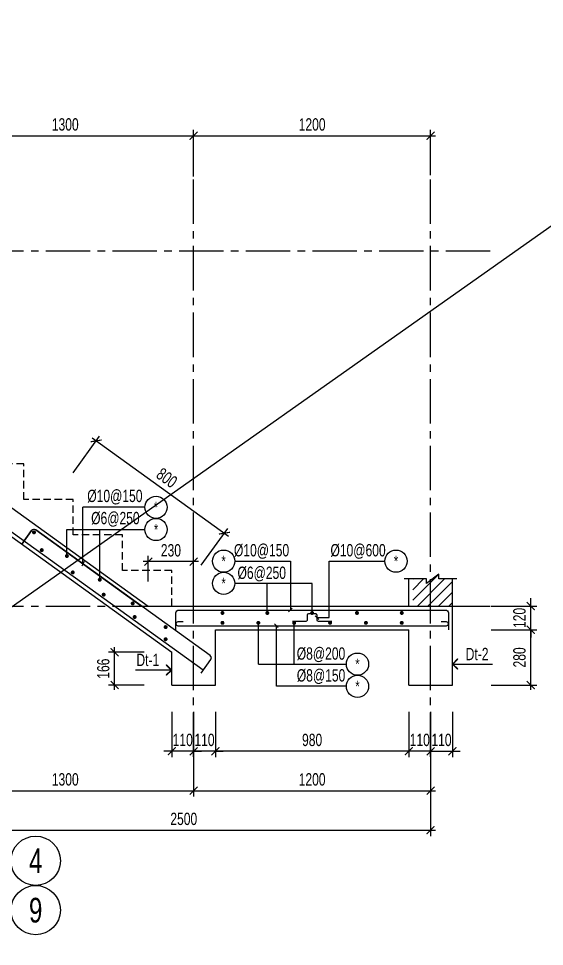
# Model space of a CAD drawing. Header units: millimetres. Extents: x -77370 to 109412, y -14880 to 214694.
# Drawn here: x 20378 to 25703, y 195896 to 205295 of the extents above; entities that cross this region are included whole.
import ezdxf
from ezdxf.enums import TextEntityAlignment as Align

# ---------------------------------------------------------------- set-up
doc = ezdxf.new("R2010")
doc.units = ezdxf.units.MM
doc.header["$LTSCALE"] = 300
doc.header["$MEASUREMENT"] = 0
doc.header["$PDMODE"] = 66
doc.linetypes.add('CENTER2', pattern=[1.125, 0.75, -0.125, 0.125, -0.125])
doc.linetypes.add('HIDDEN', pattern=[0.375, 0.25, -0.125])
doc.layers.get('0').update_dxf_attribs({"linetype": 'CONTINUOUS'})
doc.layers.get('DEFPOINTS').update_dxf_attribs({"linetype": 'CONTINUOUS'})
for name, color, linetype in [('CDC.01.AXIS', 160, 'CENTER2'), ('CDC.02.DIM', 1, 'CONTINUOUS'), ('CDC.03.BORDER', 3, 'CONTINUOUS'), ('CDC.06.TEXT', 2, 'CONTINUOUS'), ('CDC.10.HATCH', 251, 'CONTINUOUS'), ('CDC.11.NOTE', 8, 'CONTINUOUS'), ('CDC.14.STEELNUM', 2, 'CONTINUOUS'), ('KCS_HIDDEN', 8, 'HIDDEN'), ('KCS_SNODE', 6, 'CONTINUOUS'), ('KCS_STEEL', 4, 'CONTINUOUS'), ('KCS_TEXT_B', 2, 'CONTINUOUS')]:
    doc.layers.add(name, color=color, linetype=linetype)
doc.layers.add('KCS_Plotter', color=11, linetype='CONTINUOUS', plot=False)
doc.styles.add('KCS_BIGTEXT', font='arial.ttf', dxfattribs={"width": 0.7})
doc.styles.add('KCS_SMTEXT', font='arial.ttf', dxfattribs={"width": 0.7})
doc.dimstyles.new('KCS_DIM50 scale 2', dxfattribs={"dimscale": 50, "dimtxt": 2.5, "dimasz": 1.6, "dimexe": 1.2, "dimexo": 0, "dimgap": 1, "dimtad": 1, "dimdec": 0, "dimlfac": 0.5, "dimzin": 0, "dimdsep": 46, "dimtxsty": 'KCS_SMTEXT', "dimblk": 'ARCHTICK', "dimcen": 0, "dimdle": 1, "dimclrd": 256, "dimclre": 256, "dimclrt": 2, "dimadec": 0, "dimazin": 0, "dimtfac": 1, "dimtdec": 0, "dimtix": 1, "dimtmove": 2, "dimatfit": 3, "dimfxl": 1, "dimtolj": 1, "dimtzin": 0, "dimarcsym": 0})

# ---------------------------------------------------------------- blocks, each defined once
blk = doc.blocks.new('_ArchTick')
at = {"color": 0, "linetype": 'ByBlock', "const_width": 0.15}
blk.add_lwpolyline([(-0.5, -0.5), (0.5, 0.5)], dxfattribs=at)
blk = doc.blocks.new('*D1203')
at = {"layer": 'CDC.02.DIM', "lineweight": -2, "transparency": 16777216}
for p, q in [((20929.8, 200692.4), (21198.6, 201065.7)), ((21122.9, 201046.2), (22502.6, 200052.9)), ((22228.3, 199757.5), (22497, 200130.8))]:
    blk.add_line(p, q, dxfattribs=at)
at = {"layer": 'DEFPOINTS', "color": 0, "transparency": 16777216}
for p in [(20929.8, 200692.4), (22462, 200082.1), (22228.3, 199757.5)]:
    blk.add_point(p, dxfattribs=at)
at = {"layer": 'CDC.02.DIM', "lineweight": -2, "transparency": 16777216, "xscale": 80, "yscale": 80, "zscale": 80}
for p, rotation in [((21163.5, 201017), 144.246112745563), ((22462, 200082.1), 324.246112745563)]:
    blk.add_blockref('_ArchTick', p, dxfattribs=dict(at, rotation=rotation))
at = {"layer": 'CDC.02.DIM', "color": 2, "transparency": 16777216, "insert": (21879.3, 200641.9), "char_height": 125, "attachment_point": 5, "rotation": 324.24611, "style": 'KCS_SMTEXT'}
blk.add_mtext('\\A1;800', dxfattribs=at)
blk = doc.blocks.new('*D1186')
at = {"layer": 'CDC.02.DIM', "lineweight": -2, "transparency": 16777216}
for p, q in [((22150.3, 197873.2), (22150.3, 197413.2)), ((24550.3, 197873.2), (24550.3, 197413.2)), ((22100.3, 197473.2), (24600.3, 197473.2))]:
    blk.add_line(p, q, dxfattribs=at)
at = {"layer": 'DEFPOINTS', "color": 0, "transparency": 16777216}
for p in [(22150.3, 197873.2), (24550.3, 197873.2), (24550.3, 197473.2)]:
    blk.add_point(p, dxfattribs=at)
at = {"layer": 'CDC.02.DIM', "lineweight": -2, "transparency": 16777216, "xscale": 80, "yscale": 80, "zscale": 80, "rotation": 180}
blk.add_blockref('_ArchTick', (22150.3, 197473.2), dxfattribs=at)
at = {"layer": 'CDC.02.DIM', "lineweight": -2, "transparency": 16777216, "xscale": 80, "yscale": 80, "zscale": 80}
blk.add_blockref('_ArchTick', (24550.3, 197473.2), dxfattribs=at)
at = {"layer": 'CDC.02.DIM', "color": 2, "transparency": 16777216, "insert": (23350.3, 197587.1), "char_height": 125, "attachment_point": 5, "style": 'KCS_SMTEXT'}
blk.add_mtext('\\A1;1200', dxfattribs=at)
blk = doc.blocks.new('*D1187')
at = {"layer": 'CDC.02.DIM', "lineweight": -2, "transparency": 16777216}
for p, q in [((24550.3, 198273.2), (24550.3, 197813.2)), ((24770.3, 198273.2), (24770.3, 197813.2)), ((24550.3, 197873.2), (24470.3, 197873.2)), ((24550.3, 197873.2), (24770.3, 197873.2)), ((24770.3, 197873.2), (24850.3, 197873.2))]:
    blk.add_line(p, q, dxfattribs=at)
at = {"layer": 'DEFPOINTS', "color": 0, "transparency": 16777216}
for p in [(24550.3, 198273.2), (24770.3, 198273.2), (24770.3, 197873.2)]:
    blk.add_point(p, dxfattribs=at)
at = {"layer": 'CDC.02.DIM', "lineweight": -2, "transparency": 16777216, "xscale": 80, "yscale": 80, "zscale": 80}
blk.add_blockref('_ArchTick', (24550.3, 197873.2), dxfattribs=at)
at = {"layer": 'CDC.02.DIM', "lineweight": -2, "transparency": 16777216, "xscale": 80, "yscale": 80, "zscale": 80, "rotation": 180}
blk.add_blockref('_ArchTick', (24770.3, 197873.2), dxfattribs=at)
at = {"layer": 'CDC.02.DIM', "color": 2, "transparency": 16777216, "insert": (24660.3, 197987.1), "char_height": 125, "attachment_point": 5, "style": 'KCS_SMTEXT'}
blk.add_mtext('\\A1;110', dxfattribs=at)
blk = doc.blocks.new('*D1188')
at = {"layer": 'CDC.02.DIM', "lineweight": -2, "transparency": 16777216}
for p, q in [((19550.3, 197873.2), (19550.3, 197413.2)), ((22150.3, 197873.2), (22150.3, 197413.2)), ((19500.3, 197473.2), (22200.3, 197473.2))]:
    blk.add_line(p, q, dxfattribs=at)
at = {"layer": 'DEFPOINTS', "color": 0, "transparency": 16777216}
for p in [(19550.3, 197873.2), (22150.3, 197873.2), (22150.3, 197473.2)]:
    blk.add_point(p, dxfattribs=at)
at = {"layer": 'CDC.02.DIM', "lineweight": -2, "transparency": 16777216, "xscale": 80, "yscale": 80, "zscale": 80, "rotation": 180}
blk.add_blockref('_ArchTick', (19550.3, 197473.2), dxfattribs=at)
at = {"layer": 'CDC.02.DIM', "lineweight": -2, "transparency": 16777216, "xscale": 80, "yscale": 80, "zscale": 80}
blk.add_blockref('_ArchTick', (22150.3, 197473.2), dxfattribs=at)
at = {"layer": 'CDC.02.DIM', "color": 2, "transparency": 16777216, "insert": (20850.3, 197587.1), "char_height": 125, "attachment_point": 5, "style": 'KCS_SMTEXT'}
blk.add_mtext('\\A1;1300', dxfattribs=at)
blk = doc.blocks.new('*D1191')
at = {"layer": 'CDC.02.DIM', "lineweight": -2, "transparency": 16777216}
for p, q in [((19550.8, 197873.2), (19550.8, 197013.2)), ((24550.3, 197873.2), (24550.3, 197013.2)), ((19500.8, 197073.2), (24600.3, 197073.2))]:
    blk.add_line(p, q, dxfattribs=at)
at = {"layer": 'DEFPOINTS', "color": 0, "transparency": 16777216}
for p in [(19550.8, 197873.2), (24550.3, 197873.2), (24550.3, 197073.2)]:
    blk.add_point(p, dxfattribs=at)
at = {"layer": 'CDC.02.DIM', "lineweight": -2, "transparency": 16777216, "xscale": 80, "yscale": 80, "zscale": 80, "rotation": 180}
blk.add_blockref('_ArchTick', (19550.8, 197073.2), dxfattribs=at)
at = {"layer": 'CDC.02.DIM', "lineweight": -2, "transparency": 16777216, "xscale": 80, "yscale": 80, "zscale": 80}
blk.add_blockref('_ArchTick', (24550.3, 197073.2), dxfattribs=at)
at = {"layer": 'CDC.02.DIM', "color": 2, "transparency": 16777216, "insert": (22050.5, 197187.1), "char_height": 125, "attachment_point": 5, "style": 'KCS_SMTEXT'}
blk.add_mtext('\\A1;2500', dxfattribs=at)
blk = doc.blocks.new('*D1193')
at = {"layer": 'CDC.02.DIM', "lineweight": -2, "transparency": 16777216}
for p, q in [((25564.2, 199343.6), (25564.2, 199423.6)), ((25164.2, 199343.6), (25624.2, 199343.6)), ((25564.2, 199103.6), (25564.2, 199343.6)), ((25164.2, 199103.6), (25624.2, 199103.6)), ((25564.2, 199103.6), (25564.2, 199023.6))]:
    blk.add_line(p, q, dxfattribs=at)
at = {"layer": 'DEFPOINTS', "color": 0, "transparency": 16777216}
for p in [(25164.2, 199343.6), (25564.2, 199343.6), (25164.2, 199103.6)]:
    blk.add_point(p, dxfattribs=at)
at = {"layer": 'CDC.02.DIM', "lineweight": -2, "transparency": 16777216, "xscale": 80, "yscale": 80, "zscale": 80}
for p, rotation in [((25564.2, 199343.6), 270), ((25564.2, 199103.6), 90)]:
    blk.add_blockref('_ArchTick', p, dxfattribs=dict(at, rotation=rotation))
at = {"layer": 'CDC.02.DIM', "color": 2, "transparency": 16777216, "insert": (25450.4, 199223.6), "char_height": 125, "attachment_point": 5, "rotation": 90, "style": 'KCS_SMTEXT'}
blk.add_mtext('\\A1;120', dxfattribs=at)
blk = doc.blocks.new('*D1194')
at = {"layer": 'CDC.02.DIM', "lineweight": -2, "transparency": 16777216}
for p, q in [((25164.2, 199103.6), (25624.2, 199103.6)), ((25564.2, 198493.6), (25564.2, 199153.6)), ((25164.2, 198543.6), (25624.2, 198543.6))]:
    blk.add_line(p, q, dxfattribs=at)
at = {"layer": 'DEFPOINTS', "color": 0, "transparency": 16777216}
for p in [(25164.2, 199103.6), (25564.2, 199103.6), (25164.2, 198543.6)]:
    blk.add_point(p, dxfattribs=at)
at = {"layer": 'CDC.02.DIM', "lineweight": -2, "transparency": 16777216, "xscale": 80, "yscale": 80, "zscale": 80}
for p, rotation in [((25564.2, 199103.6), 90), ((25564.2, 198543.6), 270)]:
    blk.add_blockref('_ArchTick', p, dxfattribs=dict(at, rotation=rotation))
at = {"layer": 'CDC.02.DIM', "color": 2, "transparency": 16777216, "insert": (25450.4, 198823.6), "char_height": 125, "attachment_point": 5, "rotation": 90, "style": 'KCS_SMTEXT'}
blk.add_mtext('\\A1;280', dxfattribs=at)
blk = doc.blocks.new('*D1196')
at = {"layer": 'CDC.02.DIM', "lineweight": -2, "transparency": 16777216}
for p, q in [((22150.3, 203707.8), (22150.3, 204167.8)), ((24550.3, 203707.8), (24550.3, 204167.8)), ((22100.3, 204107.8), (24600.3, 204107.8))]:
    blk.add_line(p, q, dxfattribs=at)
at = {"layer": 'DEFPOINTS', "color": 0, "transparency": 16777216}
for p in [(24550.3, 204107.8), (22150.3, 203707.8), (24550.3, 203707.8)]:
    blk.add_point(p, dxfattribs=at)
at = {"layer": 'CDC.02.DIM', "lineweight": -2, "transparency": 16777216, "xscale": 80, "yscale": 80, "zscale": 80, "rotation": 180}
blk.add_blockref('_ArchTick', (22150.3, 204107.8), dxfattribs=at)
at = {"layer": 'CDC.02.DIM', "lineweight": -2, "transparency": 16777216, "xscale": 80, "yscale": 80, "zscale": 80}
blk.add_blockref('_ArchTick', (24550.3, 204107.8), dxfattribs=at)
at = {"layer": 'CDC.02.DIM', "color": 2, "transparency": 16777216, "insert": (23350.3, 204221.6), "char_height": 125, "attachment_point": 5, "style": 'KCS_SMTEXT'}
blk.add_mtext('\\A1;1200', dxfattribs=at)
blk = doc.blocks.new('*D963')
at = {"layer": 'CDC.02.DIM', "lineweight": -2, "transparency": 16777216}
for p, q in [((19550.3, 203851.1), (19550.3, 204167.8)), ((22150.3, 203694.5), (22150.3, 204167.8)), ((19500.3, 204107.8), (22200.3, 204107.8))]:
    blk.add_line(p, q, dxfattribs=at)
at = {"layer": 'DEFPOINTS', "color": 0, "transparency": 16777216}
for p in [(22150.3, 204107.8), (19550.3, 203851.1), (22150.3, 203694.5)]:
    blk.add_point(p, dxfattribs=at)
at = {"layer": 'CDC.02.DIM', "lineweight": -2, "transparency": 16777216, "xscale": 80, "yscale": 80, "zscale": 80, "rotation": 180}
blk.add_blockref('_ArchTick', (19550.3, 204107.8), dxfattribs=at)
at = {"layer": 'CDC.02.DIM', "lineweight": -2, "transparency": 16777216, "xscale": 80, "yscale": 80, "zscale": 80}
blk.add_blockref('_ArchTick', (22150.3, 204107.8), dxfattribs=at)
at = {"layer": 'CDC.02.DIM', "color": 2, "transparency": 16777216, "insert": (20850.3, 204221.6), "char_height": 125, "attachment_point": 5, "style": 'KCS_SMTEXT'}
blk.add_mtext('\\A1;1300', dxfattribs=at)
blk = doc.blocks.new('*D974')
at = {"layer": 'CDC.02.DIM', "lineweight": -2, "transparency": 16777216}
for p, q in [((21690.7, 199593.6), (21690.7, 199853.6)), ((22150.3, 199593.6), (22150.3, 199853.6)), ((22200.3, 199793.6), (21640.7, 199793.6))]:
    blk.add_line(p, q, dxfattribs=at)
at = {"layer": 'DEFPOINTS', "color": 0, "transparency": 16777216}
for p in [(21690.7, 199793.6), (21690.7, 199593.6), (22150.3, 199593.6)]:
    blk.add_point(p, dxfattribs=at)
at = {"layer": 'CDC.02.DIM', "lineweight": -2, "transparency": 16777216, "xscale": 80, "yscale": 80, "zscale": 80, "rotation": 180}
blk.add_blockref('_ArchTick', (21690.7, 199793.6), dxfattribs=at)
at = {"layer": 'CDC.02.DIM', "lineweight": -2, "transparency": 16777216, "xscale": 80, "yscale": 80, "zscale": 80}
blk.add_blockref('_ArchTick', (22150.3, 199793.6), dxfattribs=at)
at = {"layer": 'CDC.02.DIM', "color": 2, "transparency": 16777216, "insert": (21920.5, 199907.5), "char_height": 125, "attachment_point": 5, "style": 'KCS_SMTEXT'}
blk.add_mtext('\\A1;230', dxfattribs=at)
blk = doc.blocks.new('*D975')
at = {"layer": 'CDC.02.DIM', "lineweight": -2, "transparency": 16777216}
for p, q in [((21349.9, 198493.6), (21349.9, 198925.9)), ((21649.9, 198875.9), (21289.9, 198875.9)), ((21649.9, 198543.6), (21289.9, 198543.6))]:
    blk.add_line(p, q, dxfattribs=at)
at = {"layer": 'DEFPOINTS', "color": 0, "transparency": 16777216}
for p in [(21349.9, 198875.9), (21649.9, 198875.9), (21649.9, 198543.6)]:
    blk.add_point(p, dxfattribs=at)
at = {"layer": 'CDC.02.DIM', "lineweight": -2, "transparency": 16777216, "xscale": 80, "yscale": 80, "zscale": 80}
for p, rotation in [((21349.9, 198875.9), 90), ((21349.9, 198543.6), 270)]:
    blk.add_blockref('_ArchTick', p, dxfattribs=dict(at, rotation=rotation))
at = {"layer": 'CDC.02.DIM', "color": 2, "transparency": 16777216, "insert": (21236.1, 198709.8), "char_height": 125, "attachment_point": 5, "rotation": 90, "style": 'KCS_SMTEXT'}
blk.add_mtext('\\A1;166', dxfattribs=at)
blk = doc.blocks.new('*D1091')
at = {"layer": 'CDC.02.DIM', "lineweight": -2, "transparency": 16777216}
for p, q in [((24330.3, 198273.2), (24330.3, 197813.2)), ((24550.3, 198273.2), (24550.3, 197813.2)), ((24330.3, 197873.2), (24250.3, 197873.2)), ((24550.3, 197873.2), (24330.3, 197873.2)), ((24550.3, 197873.2), (24630.3, 197873.2))]:
    blk.add_line(p, q, dxfattribs=at)
at = {"layer": 'DEFPOINTS', "color": 0, "transparency": 16777216}
for p in [(24330.3, 198273.2), (24550.3, 198273.2), (24330.3, 197873.2)]:
    blk.add_point(p, dxfattribs=at)
at = {"layer": 'CDC.02.DIM', "lineweight": -2, "transparency": 16777216, "xscale": 80, "yscale": 80, "zscale": 80}
blk.add_blockref('_ArchTick', (24330.3, 197873.2), dxfattribs=at)
at = {"layer": 'CDC.02.DIM', "lineweight": -2, "transparency": 16777216, "xscale": 80, "yscale": 80, "zscale": 80, "rotation": 180}
blk.add_blockref('_ArchTick', (24550.3, 197873.2), dxfattribs=at)
at = {"layer": 'CDC.02.DIM', "color": 2, "transparency": 16777216, "insert": (24440.3, 197987.1), "char_height": 125, "attachment_point": 5, "style": 'KCS_SMTEXT'}
blk.add_mtext('\\A1;110', dxfattribs=at)
blk = doc.blocks.new('*D1092')
at = {"layer": 'CDC.02.DIM', "lineweight": -2, "transparency": 16777216}
for p, q in [((22370.3, 198273.2), (22370.3, 197813.2)), ((24330.3, 198273.2), (24330.3, 197813.2)), ((24380.3, 197873.2), (22320.3, 197873.2))]:
    blk.add_line(p, q, dxfattribs=at)
at = {"layer": 'DEFPOINTS', "color": 0, "transparency": 16777216}
for p in [(22370.3, 198273.2), (24330.3, 198273.2), (22370.3, 197873.2)]:
    blk.add_point(p, dxfattribs=at)
at = {"layer": 'CDC.02.DIM', "lineweight": -2, "transparency": 16777216, "xscale": 80, "yscale": 80, "zscale": 80, "rotation": 180}
blk.add_blockref('_ArchTick', (22370.3, 197873.2), dxfattribs=at)
at = {"layer": 'CDC.02.DIM', "lineweight": -2, "transparency": 16777216, "xscale": 80, "yscale": 80, "zscale": 80}
blk.add_blockref('_ArchTick', (24330.3, 197873.2), dxfattribs=at)
at = {"layer": 'CDC.02.DIM', "color": 2, "transparency": 16777216, "insert": (23350.3, 197987.1), "char_height": 125, "attachment_point": 5, "style": 'KCS_SMTEXT'}
blk.add_mtext('\\A1;980', dxfattribs=at)
blk = doc.blocks.new('*D1093')
at = {"layer": 'CDC.02.DIM', "lineweight": -2, "transparency": 16777216}
for p, q in [((22150.3, 198273.2), (22150.3, 197813.2)), ((22370.3, 198273.2), (22370.3, 197813.2)), ((22150.3, 197873.2), (22070.3, 197873.2)), ((22370.3, 197873.2), (22150.3, 197873.2)), ((22370.3, 197873.2), (22450.3, 197873.2))]:
    blk.add_line(p, q, dxfattribs=at)
at = {"layer": 'DEFPOINTS', "color": 0, "transparency": 16777216}
for p in [(22150.3, 198273.2), (22370.3, 198273.2), (22150.3, 197873.2)]:
    blk.add_point(p, dxfattribs=at)
at = {"layer": 'CDC.02.DIM', "lineweight": -2, "transparency": 16777216, "xscale": 80, "yscale": 80, "zscale": 80}
blk.add_blockref('_ArchTick', (22150.3, 197873.2), dxfattribs=at)
at = {"layer": 'CDC.02.DIM', "lineweight": -2, "transparency": 16777216, "xscale": 80, "yscale": 80, "zscale": 80, "rotation": 180}
blk.add_blockref('_ArchTick', (22370.3, 197873.2), dxfattribs=at)
at = {"layer": 'CDC.02.DIM', "color": 2, "transparency": 16777216, "insert": (22260.3, 197987.1), "char_height": 125, "attachment_point": 5, "style": 'KCS_SMTEXT'}
blk.add_mtext('\\A1;110', dxfattribs=at)
blk = doc.blocks.new('*D1094')
at = {"layer": 'CDC.02.DIM', "lineweight": -2, "transparency": 16777216}
for p, q in [((21929.5, 198273.2), (21929.5, 197813.2)), ((22150.3, 198273.2), (22150.3, 197813.2)), ((21929.5, 197873.2), (21849.5, 197873.2)), ((22150.3, 197873.2), (21929.5, 197873.2)), ((22150.3, 197873.2), (22230.3, 197873.2))]:
    blk.add_line(p, q, dxfattribs=at)
at = {"layer": 'DEFPOINTS', "color": 0, "transparency": 16777216}
for p in [(21929.5, 198273.2), (22150.3, 198273.2), (21929.5, 197873.2)]:
    blk.add_point(p, dxfattribs=at)
at = {"layer": 'CDC.02.DIM', "lineweight": -2, "transparency": 16777216, "xscale": 80, "yscale": 80, "zscale": 80}
blk.add_blockref('_ArchTick', (21929.5, 197873.2), dxfattribs=at)
at = {"layer": 'CDC.02.DIM', "lineweight": -2, "transparency": 16777216, "xscale": 80, "yscale": 80, "zscale": 80, "rotation": 180}
blk.add_blockref('_ArchTick', (22150.3, 197873.2), dxfattribs=at)
at = {"layer": 'CDC.02.DIM', "color": 2, "transparency": 16777216, "insert": (22039.9, 197987.1), "char_height": 125, "attachment_point": 5, "style": 'KCS_SMTEXT'}
blk.add_mtext('\\A1;110', dxfattribs=at)

msp = doc.modelspace()

# ---------------------------------------------------------------- hatches: boundary and pattern name
at = {"layer": 'CDC.10.HATCH'}
h = msp.add_hatch(dxfattribs=at)
h.set_pattern_fill('ANSI31', color=256, scale=600, style=0)
h.set_pattern_definition([(45, (-2701711.836, 1257862.856), (-53.0330086, 53.0330086), [])])
h.paths.add_polyline_path([(24632.8, 199618.3), (24770.3, 199618.3), (24770.3, 199343.6), (24370.3, 199343.6), (24370.3, 199618.3), (24507.8, 199618.3), (24507.8, 199571.4), (24632.8, 199665.2)])

# ---------------------------------------------------------------- linework, layer by layer
at = {"layer": 'CDC.01.AXIS', "ltscale": 2}
for p, q in [((22150.3, 197816.3), (22150.3, 203763.5)), ((24550.3, 197816.3), (24550.3, 203763.5)), ((13903.5, 202943.6), (25164.2, 202943.6)), ((13903.5, 199343.6), (25164.2, 199343.6))]:
    msp.add_line(p, q, dxfattribs=at)
at = {"layer": 'CDC.02.DIM'}
for centre in [(20550.8, 196763.2), (20550.8, 196263.2)]:
    msp.add_circle(centre, 250, dxfattribs=at)
at = {"layer": 'CDC.03.BORDER'}
for p, q in [((17430.3, 202411.1), (21690.7, 199343.6)), ((17113.2, 202343.6), (21929.5, 198875.9)), ((24330.3, 199343.6), (24330.3, 199618.3)), ((24770.3, 198543.6), (24770.3, 199618.3)), ((21690.7, 199343.6), (24770.3, 199343.6)), ((22370.3, 198543.6), (22370.3, 199103.6)), ((22370.3, 199103.6), (24330.3, 199103.6)), ((24330.3, 198543.6), (24330.3, 199103.6)), ((21929.5, 198543.6), (21929.5, 198875.9)), ((21929.5, 198543.6), (22370.3, 198543.6)), ((24330.3, 198543.6), (24770.3, 198543.6))]:
    msp.add_line(p, q, dxfattribs=at)
at = {"layer": 'CDC.03.BORDER', "color": 1}
msp.add_lwpolyline([(24817.1, 199618.3), (24632.8, 199618.3), (24632.8, 199665.2), (24507.8, 199571.4), (24507.8, 199618.3), (24283.4, 199618.3)], dxfattribs=at)
at = {"layer": 'CDC.11.NOTE'}
for p, q in [((21657.3, 200344.3), (21029.9, 200344.3)), ((21029.9, 199770), (21029.9, 200344.3)), ((20866.8, 200119.3), (21657.3, 200119.3)), ((20866.8, 199850.6), (20866.8, 200119.3)), ((21200.1, 199610.6), (21200.1, 200119.3)), ((22566.4, 199798.4), (23129.8, 199798.4)), ((23129.8, 199798.4), (23129.8, 199303.6)), ((23350.3, 199573.4), (22566.4, 199573.4)), ((22896.4, 199273.6), (22896.4, 199573.4)), ((23350.3, 199273.6), (23350.3, 199573.4)), ((22805.6, 198755.5), (22805.6, 199173.6)), ((22989.2, 198530.5), (22989.2, 199143.6)), ((23168.7, 198755.5), (23168.7, 199173.6)), ((22805.6, 198755.5), (23696.9, 198755.5)), ((23696.9, 198530.5), (22989.2, 198530.5))]:
    msp.add_line(p, q, dxfattribs=at)
at = {"layer": 'CDC.11.NOTE', "color": 3}
for p, q in [((21041.9, 199793.4), (21018, 199746.6)), ((23148.4, 199322.2), (23111.3, 199285)), ((23381.7, 199244.7), (23418.8, 199207.5)), ((22970.7, 199162.2), (23007.8, 199125))]:
    msp.add_line(p, q, dxfattribs=at)
at = {"layer": 'CDC.11.NOTE'}
for points in [[(23400.3, 199226.1), (23523.8, 199226.1), (23523.8, 199798.4), (24087.2, 199798.4)], [(24770.3, 198755.9), (24823.3, 198808.9), (24826.8, 198805.4), (24775.3, 198755.9), (24826.8, 198706.4), (24823.3, 198702.9), (24770.3, 198755.9), (25178.3, 198755.9)], [(21929.5, 198695.4), (21876.5, 198748.4), (21872.9, 198744.9), (21924.5, 198695.4), (21872.9, 198645.9), (21876.5, 198642.3), (21929.5, 198695.4), (21561.7, 198695.4)]]:
    msp.add_lwpolyline(points, dxfattribs=at)
at = {"layer": 'CDC.14.STEELNUM', "color": 8}
for centre in [(21769.8, 200344.3), (21769.8, 200119.3), (22453.9, 199798.4), (24199.7, 199798.4), (22453.9, 199573.4), (23809.4, 198755.5), (23809.4, 198530.5)]:
    msp.add_circle(centre, 112.5, dxfattribs=at)
at = {"layer": 'KCS_HIDDEN'}
msp.add_lwpolyline([(21930.3, 199343.6), (21930.3, 199703.6), (21430.3, 199703.6), (21430.3, 200063.6), (20930.3, 200063.6), (20930.3, 200423.6), (20430.3, 200423.6), (20430.3, 200783.6), (19930.3, 200783.6), (19930.3, 201143.6), (19430.3, 201143.6), (19430.3, 201503.6), (18930.3, 201503.6), (18930.3, 201863.6), (18430.3, 201863.6), (18430.3, 202223.6), (17930.3, 202223.6), (17930.3, 202583.6), (17430.3, 202583.6), (17430.3, 202943.6)], dxfattribs=at)
at = {"layer": 'KCS_Plotter'}
msp.add_line((0, 184994.5), (42050, 214694.5), dxfattribs=at)
at = {"layer": 'KCS_SNODE', "const_width": 20}
for points in [[(20543.3, 200092, 1), (20523.5, 200089.1, 1)], [(20622.4, 199911.8, 1), (20602.6, 199909, 1)], [(20876.7, 199852, 1), (20856.9, 199849.1, 1)], [(20935.9, 199686.1, 1), (20916.1, 199683.2, 1)], [(21210, 199611.9, 1), (21190.2, 199609.1, 1)], [(21249.5, 199460.3, 1), (21229.7, 199457.5, 1)], [(21543.4, 199371.9, 1), (21523.6, 199369.1, 1)], [(22452.3, 199275, 1), (22432.5, 199272.2, 1)], [(22906.3, 199275, 1), (22886.5, 199272.2, 1)], [(23360.2, 199275, 1), (23340.4, 199272.2, 1)], [(23814.1, 199275, 1), (23794.3, 199272.2, 1)], [(24248.2, 199275, -1), (24268, 199272.2, -1)], [(21563, 199234.6, 1), (21543.2, 199231.7, 1)], [(22452.3, 199175, 1), (22432.5, 199172.2, 1)], [(22815.5, 199175, 1), (22795.7, 199172.2, 1)], [(23178.6, 199175, 1), (23158.8, 199172.2, 1)], [(23541.7, 199175, 1), (23521.9, 199172.2, 1)], [(23904.8, 199175, 1), (23885, 199172.2, 1)], [(24248.2, 199175, -1), (24268, 199172.2, -1)], [(21876.7, 199131.9, 1), (21856.9, 199129.1, 1)], [(21876.6, 199008.8, 1), (21856.8, 199006, 1)]]:
    msp.add_lwpolyline(points, format="xyb", close=True, dxfattribs=at)
at = {"layer": 'KCS_STEEL', "color": 4}
for p, q in [((20551, 200114.9), (21622.2, 199343.6)), ((20409.8, 199970.1), (20509.1, 200108.1))]:
    msp.add_line(p, q, dxfattribs=at)
msp.add_lwpolyline([(22248.6, 198695.4), (16459.5, 202863.6), (15959.5, 202863.6), (16007.4, 202840)], dxfattribs=at)
for points in [[(22225.3, 198663), (22324.6, 198800.9, 0.414214), (22317.8, 198842.8), (20551, 200114.9, 0.414214), (20509.1, 200108.1), (20409.8, 199970.1)], [(21970.3, 199103.6), (21970.3, 199273.6, -0.414214), (22000.3, 199303.6), (24700.3, 199303.6, -0.414214), (24730.3, 199273.6), (24730.3, 199103.6)], [(22043.7, 199183.6), (21990.3, 199183.6, 1), (21990.3, 199143.6), (24710.3, 199143.6, 1), (24710.3, 199183.6), (24656.8, 199183.6)]]:
    msp.add_lwpolyline(points, format="xyb", dxfattribs=at)
at = {"layer": 'KCS_STEEL'}
msp.add_lwpolyline([(23550.3, 199188.6), (23412.8, 199188.6, -0.414214), (23400.3, 199201.1), (23400.3, 199251.1, 0.414214), (23387.8, 199263.6), (23312.8, 199263.6, 0.414214), (23300.3, 199251.1), (23300.3, 199201.1, -0.414214), (23287.8, 199188.6), (23150.3, 199188.6)], format="xyb", dxfattribs=at)
at = {"layer": 'KCS_STEEL', "color": 4}
msp.add_arc((20533.4, 200090.5), 30, 54.24611, 144.24611, dxfattribs=at)

# ---------------------------------------------------------------- texts
at = {"layer": 'CDC.02.DIM', "color": 4, "style": 'KCS_SMTEXT', "width": 0.7}
for s, p in [('4', (20550.8, 196763.2)), ('9', (20550.8, 196263.2))]:
    msp.add_text(s, height=250, dxfattribs=at).set_placement(p, align=Align.MIDDLE)
at = {"layer": 'CDC.06.TEXT', "color": 2, "linetype": 'ByBlock', "style": 'KCS_SMTEXT', "width": 0.7}
for s, p in [('%%C10@150', (21352.9, 200450.4)), ('%%C6@250', (21358, 200225.4)), ('%%C10@150', (22838.1, 199900.2)), ('%%C10@600', (23815.6, 199900.2)), ('%%C6@250', (22840.1, 199671.5)), ('%%C8@200', (23440.2, 198853.5)), ('%%C8@150', (23440.7, 198632.3))]:
    msp.add_text(s, height=125, dxfattribs=at).set_placement(p, align=Align.MIDDLE)
at = {"layer": 'CDC.14.STEELNUM'}
for style, width, p in [('KCS_SMTEXT', 0.7, (21769.8, 200344.3)), ('KCS_SMTEXT', 0.7, (21769.8, 200119.3)), ('KCS_SMTEXT', 0.7, (22453.9, 199798.4)), ('KCS_BIGTEXT', 0.75, (24199.7, 199798.4)), ('KCS_SMTEXT', 0.7, (22453.9, 199573.4)), ('KCS_SMTEXT', 0.7, (23809.4, 198755.5)), ('KCS_SMTEXT', 0.7, (23809.4, 198530.5))]:
    msp.add_text('*', height=112.5, dxfattribs=dict(at, style=style, width=width)).set_placement(p, align=Align.MIDDLE)
at = {"layer": 'KCS_TEXT_B', "color": 3, "linetype": 'ByBlock', "style": 'KCS_SMTEXT', "width": 0.7}
for s, p in [('Dt-2', (25020.9, 198858.1)), ('Dt-1', (21686.4, 198797.6))]:
    msp.add_text(s, height=125, dxfattribs=at).set_placement(p, align=Align.MIDDLE)

# ---------------------------------------------------------------- dimensions: what is measured, and where the dimension line sits
at = {"layer": 'CDC.02.DIM'}
for base, p1, p2, angle, picture, middle in [((22150.3, 204107.8), (19550.3, 203851.1), (22150.3, 203694.5), 180, '*D963', (20850.3, 204221.6)), ((24550.3, 204107.8), (22150.3, 203707.8), (24550.3, 203707.8), 180, '*D1196', (23350.3, 204221.6)), ((21690.7, 199793.6), (22150.3, 199593.6), (21690.7, 199593.6), 180, '*D974', (21920.5, 199907.5)), ((25564.2, 199343.6), (25164.2, 199103.6), (25164.2, 199343.6), 270, '*D1193', (25450.4, 199223.6)), ((25564.2, 199103.6), (25164.2, 198543.6), (25164.2, 199103.6), 270, '*D1194', (25450.4, 198823.6)), ((21349.9, 198875.9), (21649.9, 198543.6), (21649.9, 198875.9), 90, '*D975', (21236.1, 198709.8)), ((24770.3, 197873.2), (24550.3, 198273.2), (24770.3, 198273.2), 180, '*D1187', (24660.3, 197987.1)), ((22150.3, 197473.2), (19550.3, 197873.2), (22150.3, 197873.2), 180, '*D1188', (20850.3, 197587.1)), ((24550.3, 197073.2), (19550.8, 197873.2), (24550.3, 197873.2), 180, '*D1191', (22050.5, 197187.1)), ((24550.3, 197473.2), (22150.3, 197873.2), (24550.3, 197873.2), 180, '*D1186', (23350.3, 197587.1))]:
    dim = msp.add_linear_dim(base=base, p1=p1, p2=p2, angle=angle, dimstyle='KCS_DIM50 scale 2', dxfattribs=at)
    dim.commit()
    dim.dimension.update_dxf_attribs({"geometry": picture, "text_midpoint": middle})
dim = msp.add_aligned_dim(p1=(20929.8, 200692.4), p2=(22228.3, 199757.5), distance=400, dimstyle='KCS_DIM50 scale 2', dxfattribs=at)
dim.commit()
dim.dimension.update_dxf_attribs({"geometry": '*D1203', "text_midpoint": (21879.3, 200641.9)})
for base, p1, p2, picture, middle in [((21929.5, 197873.2), (22150.3, 198273.2), (21929.5, 198273.2), '*D1094', (22039.9, 197987.1)), ((22150.3, 197873.2), (22370.3, 198273.2), (22150.3, 198273.2), '*D1093', (22260.3, 197987.1)), ((22370.3, 197873.2), (24330.3, 198273.2), (22370.3, 198273.2), '*D1092', (23350.3, 197987.1)), ((24330.3, 197873.2), (24550.3, 198273.2), (24330.3, 198273.2), '*D1091', (24440.3, 197987.1))]:
    dim = msp.add_linear_dim(base=base, p1=p1, p2=p2, dimstyle='KCS_DIM50 scale 2', dxfattribs=at)
    dim.commit()
    dim.dimension.update_dxf_attribs({"geometry": picture, "text_midpoint": middle})

doc.saveas('drawing.dxf')
